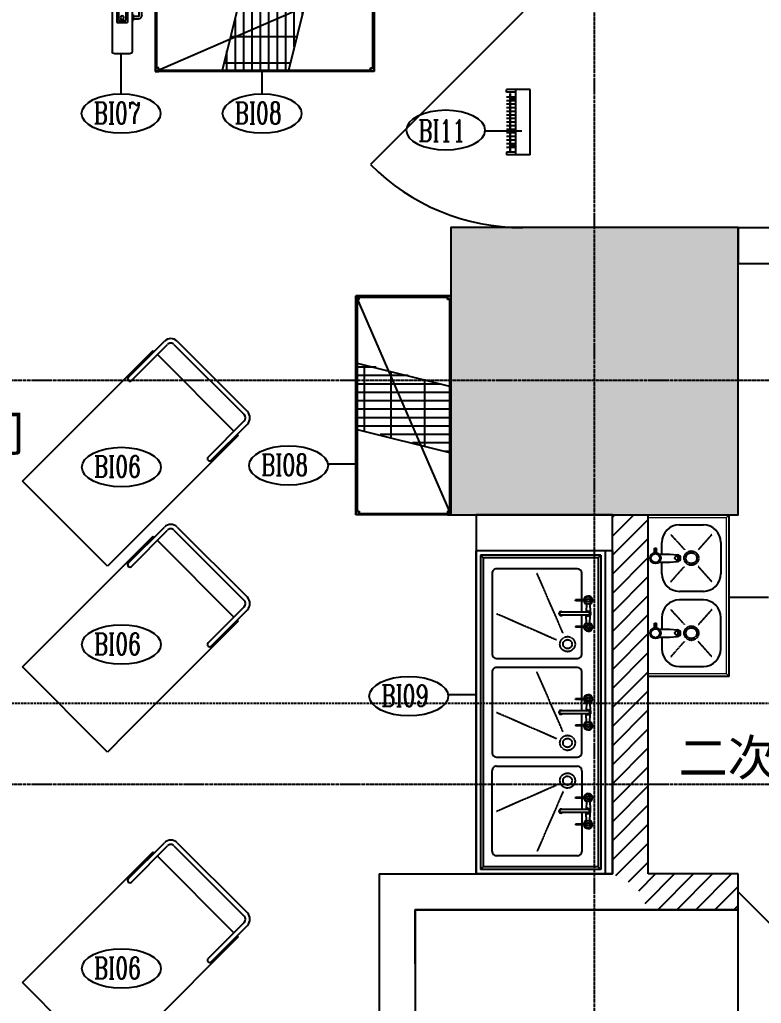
# Model space of a CAD drawing. Extents: x -12047294 to -5625356, y -1456591 to -622873.
# Drawn here: x -6040139 to -6036006, y -724944 to -719465 of the extents above; entities that cross this region are included whole.
import ezdxf

# ---------------------------------------------------------------- set-up
doc = ezdxf.new("R2010")
doc.units = 0
doc.header["$LTSCALE"] = 10
doc.header["$MEASUREMENT"] = 0
doc.linetypes.add('DASH', pattern=[0.35, 0.25, -0.1])
doc.linetypes.add('DOTE', pattern=[2.42, 2, -0.2, 0.02, -0.2])
for name, color, linetype in [('A-COLUMN', 10, 'Continuous'), ('A-DOORWIN', 151, 'Continuous'), ('A-FireH', 6, 'Continuous'), ('A-WALL', 2, 'Continuous'), ('DOTE', 9, 'DOTE'), ('EQUIP', 1, 'Continuous'), ('Hobart', 1, 'Continuous'), ('Iteam', 4, 'Continuous'), ('P-TEXT', 102, 'Continuous'), ('PUB_HATCH', 252, 'Continuous'), ('洗碗间-设备', 1, 'Continuous')]:
    doc.layers.add(name, color=color, linetype=linetype)
doc.styles.add('ARIAL', font='arial.ttf', dxfattribs={"width": 1.1})
doc.styles.add('SHZF-注释', font='romanc.shx', dxfattribs={"width": 0.8, "bigfont": 'shzf-hz.shx'})
pattern_1 = [(45, (0, 53.85), (-53.0330298, 53.0330298), [])]

# ---------------------------------------------------------------- blocks, each defined once
blk = doc.blocks.new('$DorLib2D$00000114')
at = {"color": 0}
blk.add_line((0.5, 0), (-0.2071, 0.7071), dxfattribs=at)
blk.add_arc((0.5, 0), 1, 135, 180, dxfattribs=at)
blk = doc.blocks.new('_FZH')
blk.add_lwpolyline([(-0.5, -0.5), (0.5, -0.5), (0.5, 0.5), (-0.5, 0.5)], close=True)
at = {"layer": 'PUB_HATCH'}
blk.add_solid([(-0.5, -0.5), (0.5, -0.5), (-0.5, 0.5), (0.5, 0.5)], dxfattribs=at)
blk = doc.blocks.new('sxsx')
at = {"layer": 'EQUIP', "lineweight": 25}
for p, q in [((0, -450), (0, 0)), ((0, 0), (900, 0)), ((900, 0), (900, -450)), ((0, -450), (900, -450))]:
    blk.add_line(p, q, dxfattribs=at)
at = {"layer": 'EQUIP', "color": 8, "lineweight": 13}
for p, q in [((15, -435), (15, 0)), ((885, 0), (885, -435)), ((15, -435), (0, -450)), ((15, -435), (885, -435)), ((885, -435), (900, -450))]:
    blk.add_line(p, q, dxfattribs=at)
at = {"layer": 'EQUIP', "color": 8}
for p, q in [((211, -40), (216, -40)), ((241, -10), (241, -15)), ((271, -40), (266, -40)), ((271, -34), (296, -34)), ((271, -46), (296, -46)), ((296, -34), (296, -46)), ((629, -40), (634, -40)), ((659, -10), (659, -15)), ((689, -40), (684, -40)), ((689, -34), (714, -34)), ((689, -46), (714, -46)), ((714, -34), (714, -46)), ((218.5, -59.8), (218.5, -119.7)), ((241, -70), (241, -65)), ((263.5, -59.8), (263.5, -119.7)), ((636.5, -59.8), (636.5, -119.7)), ((659, -70), (659, -65)), ((681.5, -59.8), (681.5, -119.7)), ((218.5, -120.1), (222.1, -163.5)), ((238.2, -161.8), (234.5, -167.6)), ((241.1, -161.8), (241.1, -172)), ((244, -161.6), (247.9, -166.2)), ((263.5, -120.1), (259.9, -163.5)), ((636.5, -120.1), (640.1, -163.5)), ((656.2, -161.8), (652.5, -167.6)), ((659.1, -161.8), (659.1, -172)), ((662, -161.6), (665.9, -166.2)), ((681.5, -120.1), (677.9, -163.5)), ((240.1, -180), (241.9, -180)), ((658.1, -180), (659.9, -180))]:
    blk.add_line(p, q, dxfattribs=at)
at = {"layer": 'EQUIP'}
for p, q in [((218.5, -75), (154, -75)), ((328, -75), (263.5, -75)), ((572, -75), (636.5, -75)), ((681.5, -75), (746, -75)), ((56, -173), (56, -307)), ((426, -307), (426, -173)), ((474, -307), (474, -173)), ((844, -173), (844, -307)), ((154, -405), (328, -405)), ((746, -405), (572, -405))]:
    blk.add_line(p, q, dxfattribs=at)
at = {"layer": 'EQUIP', "color": 8, "linetype": 'DASH', "ltscale": 0.4}
for p, q in [((109.2, -125.5), (194.6, -201.9)), ((372.8, -125.5), (287.4, -201.9)), ((527.2, -125.5), (612.6, -201.9)), ((790.8, -125.5), (705.4, -201.9)), ((109.2, -354.5), (194.6, -278.1)), ((372.8, -354.5), (287.4, -278.1)), ((527.2, -354.5), (612.6, -278.1)), ((790.8, -354.5), (705.4, -278.1))]:
    blk.add_line(p, q, dxfattribs=at)
at = {"layer": 'EQUIP', "color": 8}
for centre, radius in [((241, -40), 30), ((241, -40), 25), ((287.7, -40), 5), ((659, -40), 30), ((659, -40), 25), ((705.7, -40), 5), ((241.9, -161.8), 13), ((659.9, -161.8), 13)]:
    blk.add_circle(centre, radius, dxfattribs=at)
at = {"layer": 'EQUIP', "color": 8, "linetype": 'DASH', "ltscale": 0.4}
for centre, radius in [((241, -240), 40), ((241, -240), 30), ((659, -240), 40), ((659, -240), 30)]:
    blk.add_circle(centre, radius, dxfattribs=at)
at = {"layer": 'EQUIP'}
for centre, start, end in [((154, -173), 90, 180), ((328, -173), 0, 90), ((572, -173), 90, 180), ((746, -173), 0, 90), ((154, -307), 180, 270), ((328, -307), 270, 0), ((572, -307), 180, 270), ((746, -307), 270, 0)]:
    blk.add_arc(centre, 98, start, end, dxfattribs=at)
at = {"layer": 'EQUIP', "color": 8}
for centre, radius, start, end in [((223.5, -119.7), 5, 180, 184.7575), ((240.1, -162), 18, 184.7575, 270), ((241.9, -162), 18, 270, 355.2425), ((258.5, -119.7), 5, 355.2425, 0), ((641.5, -119.7), 5, 180, 184.7575), ((658.1, -162), 18, 184.7575, 270), ((659.9, -162), 18, 270, 355.2425), ((676.5, -119.7), 5, 355.2425, 0)]:
    blk.add_arc(centre, radius, start, end, dxfattribs=at)
blk = doc.blocks.new('LXX08463826')
at = {"layer": 'EQUIP'}
blk.add_blockref('sxsx', (-550, 240), dxfattribs=at)
blk = doc.blocks.new('3sinktable')
at = {"layer": 'EQUIP'}
for p, q in [((0, 0), (0, -760)), ((0, 0), (1800, 0)), ((1800, 0), (1800, -760)), ((0, -40), (1800, -40)), ((100, -195), (100, -645)), ((341.5, -170), (125, -170)), ((575, -170), (358.5, -170)), ((600, -645), (600, -195)), ((650, -195), (650, -645)), ((891.5, -170), (675, -170)), ((1125, -170), (908.5, -170)), ((1150, -645), (1150, -195)), ((1200, -645), (1200, -195)), ((1225, -170), (1441.5, -170)), ((1458.5, -170), (1675, -170)), ((1700, -195), (1700, -645)), ((125, -670), (575, -670)), ((675, -670), (1125, -670)), ((1675, -670), (1225, -670)), ((0, -760), (1800, -760))]:
    blk.add_line(p, q, dxfattribs=at)
at = {"layer": 'EQUIP', "color": 8}
for p, q in [((25, -65), (25, -735)), ((25, -65), (1775, -65)), ((25, -65), (40, -80)), ((40, -80), (40, -720)), ((40, -80), (1760, -80)), ((1775, -65), (1760, -80)), ((1760, -80), (1760, -720)), ((1775, -65), (1775, -735)), ((40, -720), (25, -735)), ((25, -735), (1775, -735)), ((40, -720), (1760, -720)), ((1760, -720), (1775, -735))]:
    blk.add_line(p, q, dxfattribs=at)
at = {"layer": 'EQUIP', "ltscale": 50}
for p, q in [((274, -150.9), (274, -205)), ((278, -150.9), (278, -205)), ((422, -150.9), (422, -205)), ((426, -150.9), (426, -205)), ((824, -150.9), (824, -205)), ((828, -150.9), (828, -205)), ((972, -150.9), (972, -205)), ((976, -150.9), (976, -205)), ((1374, -150.9), (1374, -205)), ((1378, -150.9), (1378, -205)), ((1522, -150.9), (1522, -205)), ((1526, -150.9), (1526, -205)), ((278, -187), (274, -187)), ((278, -193), (274, -193)), ((278, -199), (274, -199)), ((278, -205), (274, -205)), ((422, -187), (426, -187)), ((422, -193), (426, -193)), ((422, -199), (426, -199)), ((422, -205), (426, -205)), ((828, -187), (824, -187)), ((828, -193), (824, -193)), ((828, -199), (824, -199)), ((828, -205), (824, -205)), ((972, -187), (976, -187)), ((972, -193), (976, -193)), ((972, -199), (976, -199)), ((972, -205), (976, -205)), ((1378, -187), (1374, -187)), ((1378, -193), (1374, -193)), ((1378, -199), (1374, -199)), ((1378, -205), (1374, -205)), ((1522, -187), (1526, -187)), ((1522, -193), (1526, -193)), ((1522, -199), (1526, -199)), ((1522, -205), (1526, -205))]:
    blk.add_line(p, q, dxfattribs=at)
at = {"layer": 'EQUIP', "ltscale": 150}
for p, q in [((293, -126.4), (341.1, -123.5)), ((293, -143.6), (341.1, -146.5)), ((334.5, -135), (342.3, -121.6)), ((341.5, -147.1), (334.5, -135)), ((341.5, -135), (341.5, -287)), ((342.3, -121.6), (357.8, -121.6)), ((357.8, -121.6), (365.5, -135)), ((358.5, -135), (358.5, -287)), ((365.5, -135), (358.5, -147.1)), ((407, -126.4), (358.9, -123.5)), ((407, -143.6), (358.9, -146.5)), ((843, -126.4), (891.1, -123.5)), ((843, -143.6), (891.1, -146.5)), ((884.5, -135), (892.2, -121.6)), ((891.5, -147.1), (884.5, -135)), ((891.5, -135), (891.5, -287)), ((892.2, -121.6), (907.8, -121.6)), ((907.8, -121.6), (915.5, -135)), ((908.5, -135), (908.5, -287)), ((915.5, -135), (908.5, -147.1)), ((957, -126.4), (908.9, -123.5)), ((957, -143.6), (908.9, -146.5)), ((1393, -126.4), (1441.1, -123.5)), ((1393, -143.6), (1441.1, -146.5)), ((1442.2, -121.6), (1434.5, -135)), ((1434.5, -135), (1441.5, -147.1)), ((1441.5, -135), (1441.5, -287)), ((1457.7, -121.6), (1442.2, -121.6)), ((1465.5, -135), (1457.7, -121.6)), ((1458.5, -135), (1458.5, -287)), ((1458.5, -147.1), (1465.5, -135)), ((1507, -126.4), (1458.9, -123.5)), ((1507, -143.6), (1458.9, -146.5))]:
    blk.add_line(p, q, dxfattribs=at)
at = {"layer": 'EQUIP', "color": 8, "linetype": 'DASH', "ltscale": 0.4}
for p, q in [((457.9, -275.1), (125, -420)), ((350, -645), (494.9, -312.1)), ((1007.9, -275.1), (675, -420)), ((900, -645), (1044.9, -312.1)), ((1450, -645), (1305.1, -312.1)), ((1342.1, -275.1), (1675, -420))]:
    blk.add_line(p, q, dxfattribs=at)
at = {"layer": 'EQUIP', "ltscale": 50}
for centre, radius in [((276, -135), 9), ((276, -135), 8), ((424, -135), 9), ((424, -135), 8), ((826, -135), 9), ((826, -135), 8), ((974, -135), 9), ((974, -135), 8), ((1376, -135), 9), ((1376, -135), 8), ((1524, -135), 9), ((1524, -135), 8)]:
    blk.add_circle(centre, radius, dxfattribs=at)
at = {"layer": 'EQUIP', "color": 8, "linetype": 'DASH', "ltscale": 0.4}
for centre, radius in [((520, -250), 42), ((1070, -250), 42), ((1280, -250), 42), ((520, -250), 25), ((1070, -250), 25), ((1280, -250), 25)]:
    blk.add_circle(centre, radius, dxfattribs=at)
at = {"layer": 'EQUIP', "ltscale": 10}
for centre, start, end in [((276, -135), 21.7259, 265.2198), ((276, -135), 274.7802, 338.2741), ((424, -135), 274.7802, 158.2741), ((424, -135), 201.7259, 265.2198), ((826, -135), 21.7259, 265.2198), ((826, -135), 274.7802, 338.2741), ((974, -135), 274.7802, 158.2741), ((974, -135), 201.7259, 265.2198), ((1376, -135), 21.7259, 265.2198), ((1376, -135), 274.7802, 338.2741), ((1524, -135), 274.7802, 158.2741), ((1524, -135), 201.7259, 265.2198)]:
    blk.add_arc(centre, 24, start, end, dxfattribs=at)
at = {"layer": 'EQUIP', "ltscale": 50}
for centre, radius, start, end in [((276, -135), 19, 276.0423, 263.9577), ((276, -135), 16, 262.8192, 277.1808), ((424, -135), 19, 276.0423, 263.9577), ((424, -135), 16, 262.8192, 277.1808), ((826, -135), 19, 276.0423, 263.9577), ((826, -135), 16, 262.8192, 277.1808), ((974, -135), 19, 276.0423, 263.9577), ((974, -135), 16, 262.8192, 277.1808), ((1376, -135), 19, 276.0423, 263.9577), ((1376, -135), 16, 262.8192, 277.1808), ((1524, -135), 19, 276.0423, 263.9577), ((1524, -135), 16, 262.8192, 277.1808)]:
    blk.add_arc(centre, radius, start, end, dxfattribs=at)
at = {"layer": 'EQUIP', "ltscale": 150}
for centre, radius, start, end in [((350, -135), 10, 328.2117, 211.7883), ((350, -135), 8.5, 0, 180), ((900, -135), 10, 328.2117, 211.7883), ((900, -135), 8.5, 0, 180), ((1450, -135), 10, 328.2117, 211.7883), ((1450, -135), 8.5, 0, 180), ((350, -287), 11, 140.5994, 39.4006), ((350, -287), 10, 148.2117, 31.7883), ((350, -287), 8.5, 180, 0), ((900, -287), 11, 140.5994, 39.4006), ((900, -287), 10, 148.2117, 31.7883), ((900, -287), 8.5, 180, 0), ((1450, -287), 11, 140.5994, 39.4006), ((1450, -287), 10, 148.2117, 31.7883), ((1450, -287), 8.5, 180, 0)]:
    blk.add_arc(centre, radius, start, end, dxfattribs=at)
at = {"layer": 'EQUIP'}
for centre, start, end in [((125, -195), 90, 180), ((575, -195), 0, 90), ((675, -195), 90, 180), ((1125, -195), 0, 90), ((1225, -195), 90, 180), ((1675, -195), 0, 90), ((125, -645), 180, 270), ((575, -645), 270, 0), ((675, -645), 180, 270), ((1125, -645), 270, 0), ((1225, -645), 180, 270), ((1675, -645), 270, 0)]:
    blk.add_arc(centre, 25, start, end, dxfattribs=at)
blk = doc.blocks.new('LXX08495121')
at = {"layer": 'EQUIP'}
blk.add_blockref('3sinktable', (-990.3, 437.5), dxfattribs=at)
blk = doc.blocks.new('推车 MT')
for p, q in [((0, -670), (0, 0)), ((0, 0), (1030, 0)), ((1030, 0), (1030, -8.4)), ((826, -8.4), (1110.8, -8.4)), ((826, -33.4), (1110.8, -33.4)), ((1030, -33.4), (1030, -636.6)), ((1135.8, -58.4), (1135.8, -611.6)), ((1160.8, -58.4), (1160.8, -611.6)), ((826, -636.6), (1110.8, -636.6)), ((150, -670), (0, -670)), ((1030, -670), (150, -670)), ((826, -661.6), (1110.8, -661.6)), ((1030, -661.6), (1030, -670))]:
    blk.add_line(p, q)
for centre, radius, start, end in [((826, -20.9), 12.5, 90, 270), ((1110.8, -58.4), 50, 0, 90), ((1110.8, -58.4), 25, 0, 90), ((826, -649.1), 12.5, 90, 270), ((1110.8, -611.6), 25, 270, 0), ((1110.8, -611.6), 50, 270, 0)]:
    blk.add_arc(centre, radius, start, end)
blk = doc.blocks.new('杯筐车')
at = {"layer": 'Hobart', "rotation": 90.00000000003143}
blk.add_blockref('推车 MT', (0, 0), dxfattribs=at)
blk = doc.blocks.new('LXX09082059')
at = {"layer": 'EQUIP', "color": 8}
blk.add_line((-631.9, -274.5), (588.1, 255.5), dxfattribs=at)
at = {"layer": 'EQUIP'}
for p, q in [((-631.9, 255.5), (-631.9, -274.5)), ((588.1, 255.5), (-631.9, 255.5)), ((-631.9, 255.5), (-611.1, 255.5)), ((-631.9, 235.9), (-631.9, 255.5)), ((-611.1, 235.9), (-631.9, 235.9)), ((-629.8, 253.5), (-613.2, 253.5)), ((-629.8, 237.8), (-629.8, 253.5)), ((-613.2, 237.8), (-629.8, 237.8)), ((-623.9, -254.9), (-623.9, 235.9)), ((-613.2, 253.5), (-613.2, 237.8)), ((-611.1, 255.5), (-611.1, 235.9)), ((-611.1, 247.5), (567.3, 247.5)), ((-258.6, -274.5), (-127.8, 255.5)), ((111.3, -274.5), (242.1, 255.5)), ((588.1, 255.5), (567.3, 255.5)), ((567.3, 255.5), (567.3, 235.9)), ((567.3, 235.9), (588.1, 235.9)), ((586, 253.5), (569.4, 253.5)), ((569.4, 253.5), (569.4, 237.8)), ((569.4, 237.8), (586, 237.8)), ((580.1, -254.9), (580.1, 235.9)), ((586, 237.8), (586, 253.5)), ((588.1, 255.5), (588.1, -274.5)), ((588.1, 235.9), (588.1, 255.5)), ((-631.9, -254.9), (-631.9, -274.5)), ((-611.1, -254.9), (-631.9, -254.9)), ((-629.8, -256.8), (-629.8, -272.5)), ((-613.2, -256.8), (-629.8, -256.8)), ((-629.8, -272.5), (-613.2, -272.5)), ((-613.2, -272.5), (-613.2, -256.8)), ((-611.1, -274.5), (-611.1, -254.9)), ((-611.1, -266.5), (567.3, -266.5)), ((567.3, -274.5), (567.3, -254.9)), ((567.3, -254.9), (588.1, -254.9)), ((569.4, -272.5), (569.4, -256.8)), ((569.4, -256.8), (586, -256.8)), ((586, -272.5), (569.4, -272.5)), ((586, -256.8), (586, -272.5)), ((588.1, -254.9), (588.1, -274.5)), ((588.1, -274.5), (-631.9, -274.5)), ((-631.9, -274.5), (-611.1, -274.5)), ((588.1, -274.5), (-621.5, -274.5)), ((588.1, -274.5), (567.3, -274.5))]:
    blk.add_line(p, q, dxfattribs=at)
at = {"layer": 'EQUIP', "linetype": 'Continuous'}
for p, q in [((-93.8, 255.5), (-93.8, -274.5)), ((-46.9, 255.5), (-46.9, -274.5)), ((0, 255.5), (0, -274.5)), ((46.9, 255.5), (46.9, -274.5)), ((93.7, 255.5), (93.7, -274.5)), ((140.6, 255.5), (140.6, -137.9)), ((187.5, 255.5), (187.5, 40.7)), ((234.4, 255.5), (234.4, 219.3)), ((-140.6, 195.6), (-140.6, -274.5)), ((-168, 108), (201.9, 108)), ((-187.5, 17.1), (-187.5, -274.5)), ((-208.2, -79.5), (161.7, -79.5)), ((-234.4, -161.5), (-234.4, -274.5)), ((-248.4, -227), (121.5, -227))]:
    blk.add_line(p, q, dxfattribs=at)
blk = doc.blocks.new('xdrt')
at = {"layer": 'EQUIP', "linetype": 'Continuous', "ltscale": 0.3}
for p, q in [((0, 75), (0, -75)), ((0, 75), (5, 75)), ((5, 75), (5, -75)), ((40, 55), (420, 55)), ((5, 30), (256.7, 30)), ((15, 20), (246.7, 20)), ((15, 20), (15, -20)), ((30, 45), (30, 30)), ((246.7, 20), (246.7, -20)), ((256.7, 30), (256.7, -30)), ((430, 45), (430, -45)), ((5, -30), (256.7, -30)), ((15, -20), (246.7, -20)), ((30, -30), (30, -45)), ((0, -75), (5, -75)), ((40, -55), (420, -55))]:
    blk.add_line(p, q, dxfattribs=at)
at = {"layer": 'EQUIP', "ltscale": 0.2}
for p, q in [((217.5, -95), (183.2, -95)), ((245, -63), (215, -63)), ((217.5, -110), (183.2, -110))]:
    blk.add_line(p, q, dxfattribs=at)
at = {"layer": 'EQUIP'}
for p, q in [((183.2, -95), (183.2, -110)), ((215, -55), (215, -63)), ((222.5, -55), (222.5, -90)), ((237.5, -55), (237.5, -90)), ((245, -55), (245, -63))]:
    blk.add_line(p, q, dxfattribs=at)
for centre in [(88, 0), (137.4, 0), (186.8, 0)]:
    blk.add_circle(centre, 4, dxfattribs=at)
at = {"layer": 'EQUIP', "linetype": 'Continuous', "ltscale": 0.3}
blk.add_circle((230, 0), 10, dxfattribs=at)
for centre, start, end in [((40, 45), 90, 180), ((420, 45), 0, 90), ((40, -45), 180, 270), ((420, -45), 270, 0)]:
    blk.add_arc(centre, 10, start, end, dxfattribs=at)
at = {"layer": 'EQUIP', "ltscale": 0.2}
for radius, end in [(5, 360), (20, 0)]:
    blk.add_arc((217.5, -90), radius, 270, end, dxfattribs=at)
blk = doc.blocks.new('LXX10300457')
at = {"layer": 'EQUIP'}
blk.add_blockref('xdrt', (-221, 4.3), dxfattribs=at)
blk = doc.blocks.new('myd')
at = {"layer": 'EQUIP', "linetype": 'ByBlock'}
for p, q in [((-80, 0), (-132.9, 0)), ((-80, -365), (-80, 0)), ((0, 0), (-80, 0)), ((0, -365), (0, 0)), ((-132.9, -15), (-132.9, 0)), ((-80, -15), (-132.9, -15)), ((-80, -350), (-132.9, -350)), ((-132.9, -350), (-132.9, -365)), ((-80, -365), (-132.9, -365)), ((0, -365), (-80, -365))]:
    blk.add_line(p, q, dxfattribs=at)
at = {"layer": 'EQUIP', "color": 8, "linetype": 'ByBlock'}
for p, q in [((-112.9, -42.5), (-132.9, -42.5)), ((-112.9, -342), (-112.9, -23)), ((-112.9, -23), (-109.9, -23)), ((-112.9, -60), (-112.9, -52)), ((-80, -52), (-112.9, -52)), ((-109.9, -52), (-109.9, -23)), ((-80, -42.5), (-109.9, -42.5)), ((-112.9, -62.5), (-132.9, -62.5)), ((-112.9, -82.5), (-132.9, -82.5)), ((-112.9, -102.5), (-132.9, -102.5)), ((-80, -60), (-112.9, -60)), ((-109.9, -305), (-109.9, -60)), ((-80, -62.5), (-109.9, -62.5)), ((-80, -82.5), (-109.9, -82.5)), ((-80, -102.5), (-109.9, -102.5)), ((-112.9, -122.5), (-132.9, -122.5)), ((-112.9, -142.5), (-132.9, -142.5)), ((-112.9, -162.5), (-132.9, -162.5)), ((-80, -122.5), (-109.9, -122.5)), ((-80, -142.5), (-109.9, -142.5)), ((-80, -162.5), (-109.9, -162.5)), ((-112.9, -182.5), (-132.9, -182.5)), ((-112.9, -202.5), (-132.9, -202.5)), ((-80, -182.5), (-109.9, -182.5)), ((-80, -202.5), (-109.9, -202.5)), ((-112.9, -222.5), (-132.9, -222.5)), ((-112.9, -242.5), (-132.9, -242.5)), ((-112.9, -262.5), (-132.9, -262.5)), ((-80, -222.5), (-109.9, -222.5)), ((-80, -242.5), (-109.9, -242.5)), ((-80, -262.5), (-109.9, -262.5)), ((-112.9, -282.5), (-132.9, -282.5)), ((-112.9, -302.5), (-132.9, -302.5)), ((-112.9, -322.5), (-132.9, -322.5)), ((-80, -305), (-112.9, -305)), ((-112.9, -305), (-112.9, -313)), ((-80, -313), (-112.9, -313)), ((-80, -282.5), (-109.9, -282.5)), ((-80, -302.5), (-109.9, -302.5)), ((-109.9, -342), (-109.9, -313)), ((-80, -322.5), (-109.9, -322.5)), ((-112.9, -342), (-109.9, -342))]:
    blk.add_line(p, q, dxfattribs=at)
blk = doc.blocks.new('LXX10253497')
at = {"layer": 'EQUIP'}
blk.add_blockref('myd', (79.8, 142.5), dxfattribs=at)

msp = doc.modelspace()

# ---------------------------------------------------------------- hatches: boundary and pattern name
at = {"layer": 'A-FireH'}
h = msp.add_hatch(dxfattribs=at)
h.set_pattern_fill('普通砖', color=256, scale=30, style=0)
h.set_pattern_definition(pattern_1)
h.paths.add_polyline_path([(-6036702.8, -724290.1), (-6036636.1, -724223.4), (-6036636.1, -722223.4), (-6036836.1, -722223.4), (-6036836.1, -724223.4)])
h = msp.add_hatch(dxfattribs=at)
h.set_pattern_fill('普通砖', color=256, scale=30, style=0)
h.set_pattern_definition(pattern_1)
h.paths.add_polyline_path([(-6036636.1, -724423.4), (-6036136.1, -724423.4), (-6036136.1, -724223.4), (-6036636.1, -724223.4), (-6036702.8, -724290.1)])

# ---------------------------------------------------------------- linework, layer by layer
at = {"layer": 'A-WALL'}
for p, q in [((-6037236.1, -720623.4), (-6037436.1, -720623.4)), ((-6036136.1, -720623.4), (-6035736.1, -720623.4)), ((-6036136.1, -720623.4), (-6036136.1, -720823.4)), ((-6036136.1, -720823.4), (-6035536.1, -720823.4)), ((-6036836.1, -724223.4), (-6036836.1, -722223.4)), ((-6036836.1, -722223.4), (-6036636.1, -722223.4)), ((-6036636.1, -724223.4), (-6036636.1, -722223.4)), ((-6038136.1, -724223.4), (-6036836.1, -724223.4)), ((-6038136.1, -724223.4), (-6038136.1, -724723.4)), ((-6038136.1, -724223.4), (-6038136.1, -726870.4)), ((-6036136.1, -724223.4), (-6036636.1, -724223.4)), ((-6036136.1, -724423.4), (-6036136.1, -724223.4)), ((-6037936.1, -724423.4), (-6036636.1, -724423.4)), ((-6037936.1, -724723.4), (-6037936.1, -724423.4)), ((-6036636.1, -724423.4), (-6036136.1, -724423.4))]:
    msp.add_line(p, q, dxfattribs=at)
at = {"layer": 'DOTE', "linetype": 'DOTE'}
for p, q in [((-6036936.1, -756448.6), (-6036936.1, -655372.8)), ((-6089538.8, -721473.4), (-5988539.2, -721473.4))]:
    msp.add_line(p, q, dxfattribs=at)
at = {"layer": 'DOTE'}
msp.add_line((-6089538.8, -723723.4), (-5988539.2, -723723.4), dxfattribs=at)
at = {"layer": 'DOTE', "color": 250, "linetype": 'DASH', "ltscale": 5}
msp.add_lwpolyline([(-6056536.1, -673373.4), (-6006536.1, -673373.4), (-6006536.1, -723273.4), (-6056536.1, -723273.4)], close=True, dxfattribs=at)
at = {"layer": 'EQUIP'}
for points in [[(-6037596.1, -724223.4), (-6036836.1, -724223.4), (-6036836.1, -722223.4), (-6037596.1, -722223.4)], [(-6036136.1, -724423.4), (-6037936.1, -724423.4), (-6037936.1, -725183.4), (-6036136.1, -725183.4)]]:
    msp.add_lwpolyline(points, close=True, dxfattribs=at)
at = {"layer": 'Iteam'}
for p, q in [((-6039573.7, -719877.6, 0), (-6039573.7, -719653.4)), ((-6038788.1, -719877.6, 0), (-6038788.1, -719753.4)), ((-6037545.2, -720084.3, 0), (-6037340.1, -720084.3, 0)), ((-6038421.6, -721938.1, 0), (-6038266.1, -721938.1)), ((-6035965.3, -722683.2, 0), (-6036186.1, -722683.2)), ((-6037751.6, -723223.4, 0), (-6037596.1, -723223.4))]:
    msp.add_line(p, q, dxfattribs=at)
for centre in [(-6039573.7, -719987.6, 0), (-6038788.1, -719987.6, 0), (-6039572.4, -721956.9, 0), (-6038640.8, -721947.9, 0), (-6039572.4, -722945.4, 0), (-6037970.8, -723233.3, 0), (-6039572.4, -724750.4, 0)]:
    msp.add_ellipse(centre, major_axis=(220, 0), ratio=0.5, dxfattribs=at)
at = {"layer": 'Iteam', "extrusion": (0, 0, -1)}
msp.add_ellipse((-6037765, -720079.8, 0), major_axis=(220, 0), ratio=0.5, dxfattribs=at)

# ---------------------------------------------------------------- block references
at = {"layer": 'A-COLUMN', "xscale": 1600, "yscale": 1600, "zscale": 1600}
msp.add_blockref('_FZH', (-6036936.1, -721423.4), dxfattribs=at)
at = {"layer": 'A-DOORWIN', "xscale": 1200, "yscale": 1200, "zscale": 1200, "rotation": 89.99999999988565}
msp.add_blockref('$DorLib2D$00000114', (-6037336.1, -720023.4), dxfattribs=at)
at = {"layer": 'A-DOORWIN', "xscale": -1200, "yscale": -1200, "zscale": -1200}
msp.add_blockref('$DorLib2D$00000114', (-6035536.1, -724323.4), dxfattribs=at)
at = {"layer": 'EQUIP', "xscale": -1, "rotation": 90}
msp.add_blockref('LXX10300457', (-6039563.5, -719444.4), dxfattribs=at)
at = {"layer": 'EQUIP'}
for name, p in [('LXX09082059', (-6038751.6, -719478.9)), ('LXX10253497', (-6037373.3, -719996))]:
    msp.add_blockref(name, p, dxfattribs=at)
for name, p, rotation in [('LXX09082059', (-6037991.6, -721635.3), 270.0000000133398), ('LXX08463826', (-6036396.1, -722573.4), 90), ('LXX08495121', (-6037273.7, -723413.7), 270)]:
    msp.add_blockref(name, p, dxfattribs=dict(at, rotation=rotation))
at = {"layer": '洗碗间-设备', "rotation": 315}
for p in [(-6040123.7, -722035.5), (-6040123.7, -723070.7), (-6040123.7, -724829)]:
    msp.add_blockref('杯筐车', p, dxfattribs=at)

# ---------------------------------------------------------------- texts
at = {"layer": 'Iteam', "style": 'SHZF-注释', "width": 0.7}
for s, p in [('BI07', (-6039726.9, -720044.5)), ('BI08', (-6038941.3, -720044.5)), ('BI11', (-6037918.2, -720142.9)), ('BI06', (-6039725.7, -722013.8)), ('BI08', (-6038794, -722004.8)), ('BI06', (-6039725.7, -723002.3)), ('BI09', (-6038124, -723290.2)), ('BI06', (-6039725.7, -724807.4))]:
    msp.add_text(s, height=120, dxfattribs=at).set_placement(p)
at = {"layer": 'P-TEXT', "style": 'ARIAL'}
for s, p in [('洗碗间', (-6040930.1, -721868.7)), ('二次更衣', (-6036466.7, -723675.2))]:
    msp.add_text(s, height=200, rotation=0, dxfattribs=at).set_placement(p)

doc.saveas('drawing.dxf')
